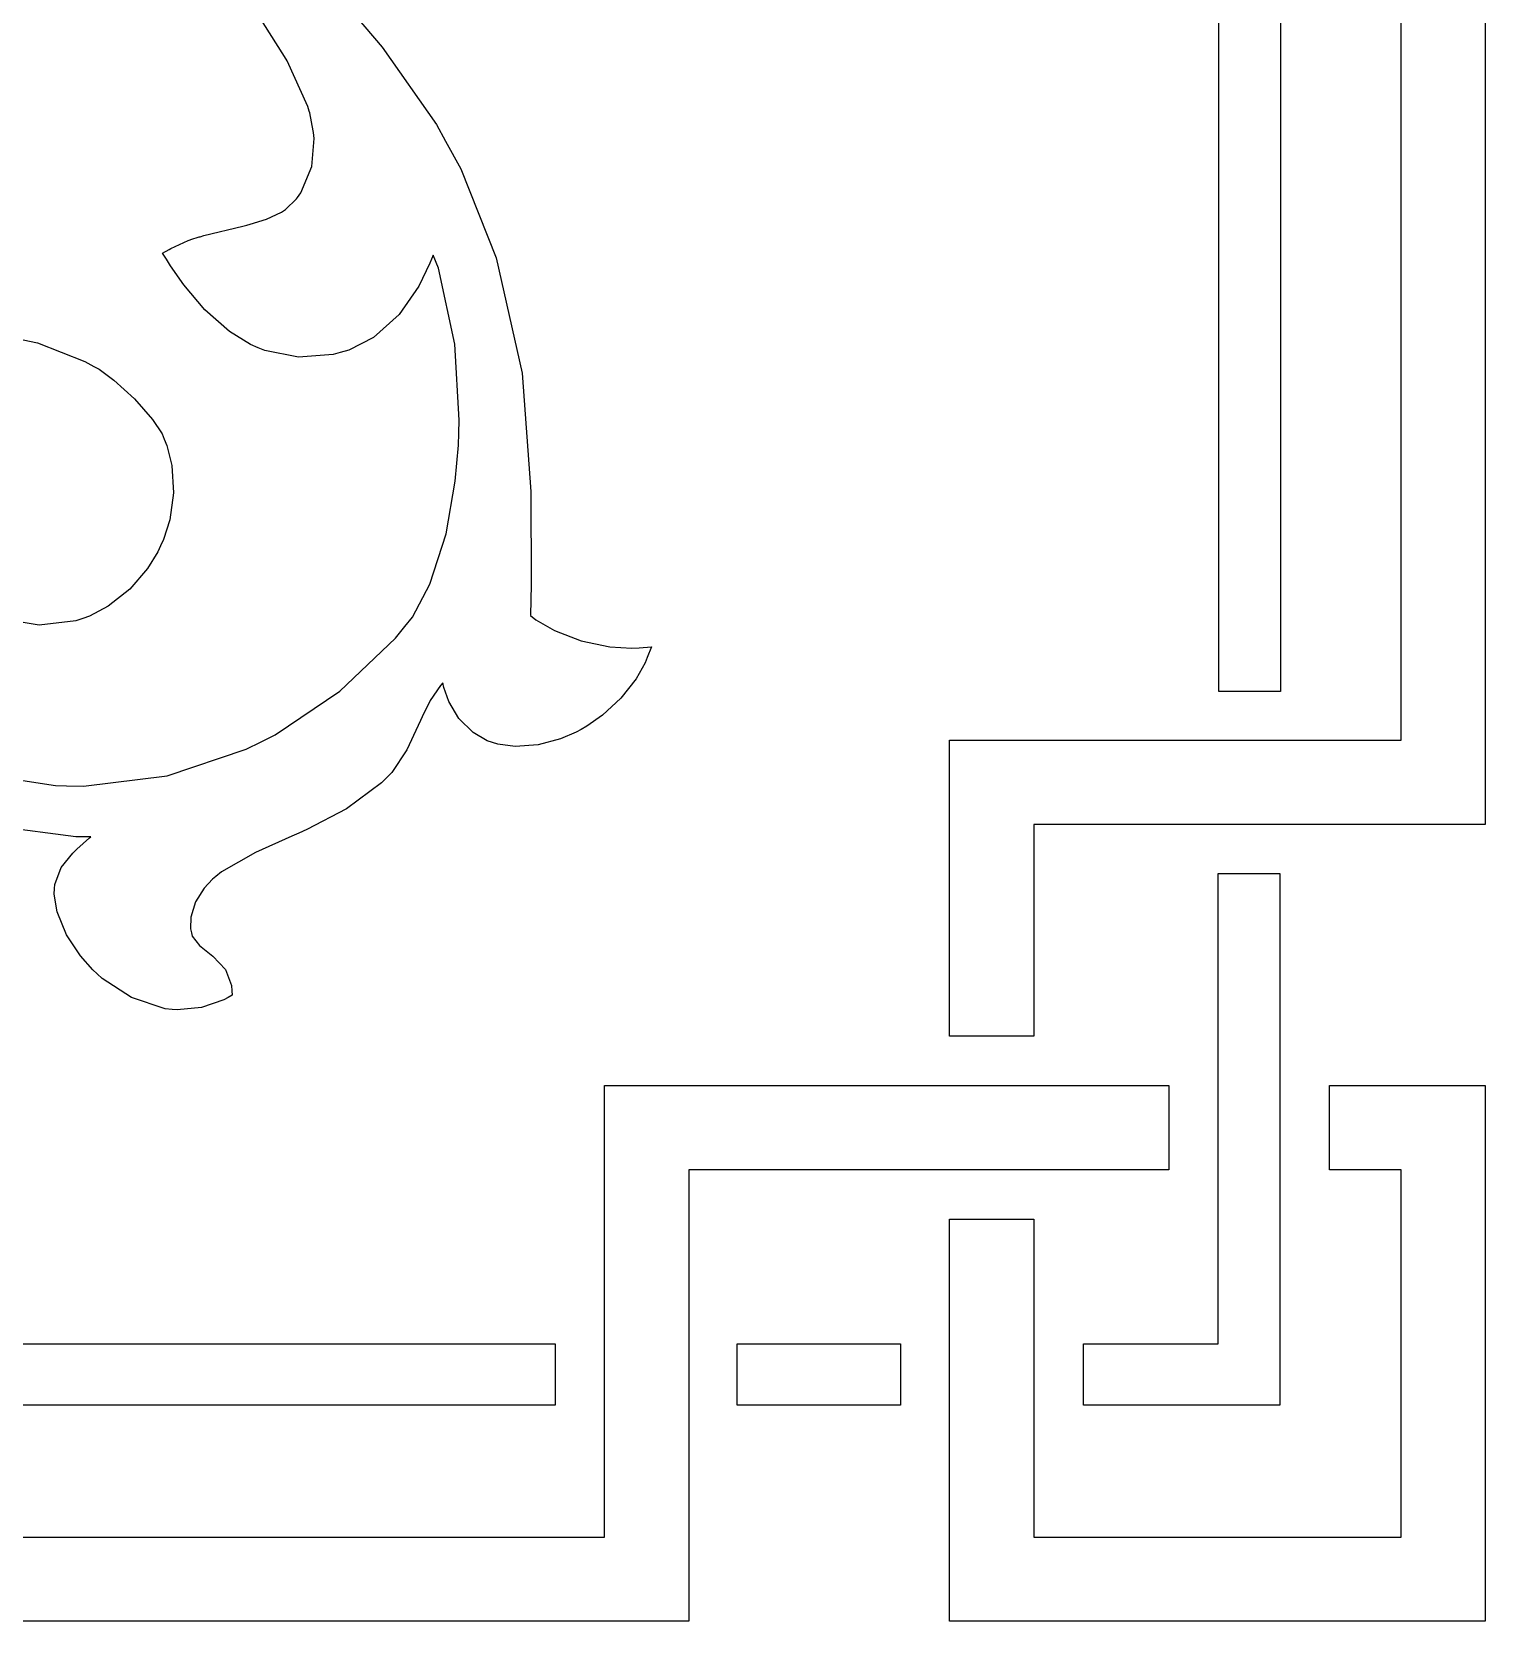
# Model space of a CAD drawing. Extents: x 0 to 1426, y 0 to 829.
# Drawn here: x 107.8 to 174.9, y 594.7 to 668.1 of the extents above; entities that cross this region are included whole.
import ezdxf

# ---------------------------------------------------------------- set-up
doc = ezdxf.new("R2010")
doc.units = 0
doc.layers.get('0').update_dxf_attribs({"linetype": 'CONTINUOUS'})

msp = doc.modelspace()

# ---------------------------------------------------------------- linework, layer by layer
at = {"color": 0}
for p, q in [((174.949, 779.805), (174.949, 631.476)), ((174.949, 779.805), (174.949, 631.476)), ((171.061, 635.363), (171.061, 775.917)), ((171.061, 635.363), (171.061, 775.917)), ((162.658, 637.614), (162.658, 773.169)), ((162.658, 637.614), (162.658, 773.169)), ((165.5, 773.169), (165.5, 637.614)), ((165.5, 773.169), (165.5, 637.614)), ((121.157, 670.74), (124.017, 667.367)), ((121.157, 670.74), (124.017, 667.367)), ((119.408, 667.099), (118.339, 668.775)), ((119.408, 667.099), (118.339, 668.775)), ((119.511, 666.926), (119.408, 667.099)), ((119.511, 666.926), (119.408, 667.099)), ((124.017, 667.367), (126.529, 663.783)), ((124.017, 667.367), (126.529, 663.783)), ((119.628, 666.725), (119.511, 666.926)), ((119.628, 666.725), (119.511, 666.926)), ((120.589, 664.626), (119.628, 666.725)), ((120.589, 664.626), (119.628, 666.725)), ((120.653, 664.408), (120.589, 664.626)), ((120.653, 664.408), (120.589, 664.626)), ((120.676, 664.326), (120.653, 664.408)), ((120.676, 664.326), (120.653, 664.408)), ((120.843, 663.501), (120.676, 664.326)), ((120.843, 663.501), (120.676, 664.326)), ((120.852, 663.416), (120.843, 663.501)), ((120.852, 663.416), (120.843, 663.501)), ((120.883, 663.148), (120.852, 663.416)), ((120.883, 663.148), (120.852, 663.416)), ((126.529, 663.783), (126.953, 663.018)), ((126.529, 663.783), (126.953, 663.018)), ((120.767, 661.857), (120.883, 663.148)), ((120.767, 661.857), (120.883, 663.148)), ((126.953, 663.018), (127.66, 661.744)), ((126.953, 663.018), (127.66, 661.744)), ((120.267, 660.643), (120.767, 661.857)), ((120.267, 660.643), (120.767, 661.857)), ((127.66, 661.744), (129.287, 657.641)), ((127.66, 661.744), (129.287, 657.641)), ((120.106, 660.414), (120.267, 660.643)), ((120.106, 660.414), (120.267, 660.643)), ((118.677, 659.416), (119.379, 659.744)), ((118.677, 659.416), (119.379, 659.744)), ((119.379, 659.744), (119.505, 659.829)), ((119.379, 659.744), (119.505, 659.829)), ((119.505, 659.829), (119.564, 659.871)), ((119.505, 659.829), (119.564, 659.871)), ((119.564, 659.871), (120.064, 660.358)), ((119.564, 659.871), (120.064, 660.358)), ((120.064, 660.358), (120.106, 660.414)), ((120.064, 660.358), (120.106, 660.414)), ((115.79, 658.664), (117.594, 659.102)), ((115.79, 658.664), (117.594, 659.102)), ((117.594, 659.102), (117.774, 659.144)), ((117.594, 659.102), (117.774, 659.144)), ((117.774, 659.144), (117.923, 659.183)), ((117.774, 659.144), (117.923, 659.183)), ((117.923, 659.183), (118.677, 659.416)), ((117.923, 659.183), (118.677, 659.416)), ((114.26, 658.068), (115.069, 658.428)), ((114.26, 658.068), (115.069, 658.428)), ((115.069, 658.428), (115.153, 658.46)), ((115.069, 658.428), (115.153, 658.46)), ((115.153, 658.46), (115.19, 658.474)), ((115.153, 658.46), (115.19, 658.474)), ((115.19, 658.474), (115.573, 658.601)), ((115.19, 658.474), (115.573, 658.601)), ((115.573, 658.601), (115.612, 658.611)), ((115.573, 658.601), (115.612, 658.611)), ((115.612, 658.611), (115.79, 658.664)), ((115.612, 658.611), (115.79, 658.664)), ((113.882, 657.853), (114.184, 658.022)), ((113.882, 657.853), (114.184, 658.022)), ((114.058, 657.574), (113.882, 657.853)), ((114.058, 657.574), (113.882, 657.853)), ((114.248, 657.271), (114.058, 657.574)), ((114.248, 657.271), (114.058, 657.574)), ((114.184, 658.022), (114.26, 658.068)), ((114.184, 658.022), (114.26, 658.068)), ((126.369, 657.758), (126.227, 657.391)), ((126.369, 657.758), (126.227, 657.391)), ((126.628, 657.154), (126.369, 657.758)), ((126.628, 657.154), (126.369, 657.758)), ((129.287, 657.641), (130.481, 652.304)), ((129.287, 657.641), (130.481, 652.304)), ((114.87, 656.382), (114.248, 657.271)), ((114.87, 656.382), (114.248, 657.271)), ((126.227, 657.391), (125.707, 656.325)), ((126.227, 657.391), (125.707, 656.325)), ((127.383, 653.641), (126.628, 657.154)), ((127.383, 653.641), (126.628, 657.154)), ((115.841, 655.239), (114.87, 656.382)), ((115.841, 655.239), (114.87, 656.382)), ((125.707, 656.325), (124.806, 655.017)), ((125.707, 656.325), (124.806, 655.017)), ((116.976, 654.241), (115.841, 655.239)), ((116.976, 654.241), (115.841, 655.239)), ((124.806, 655.017), (123.614, 653.951)), ((124.806, 655.017), (123.614, 653.951)), ((105.788, 654.181), (108.114, 653.715)), ((105.788, 654.181), (108.114, 653.715)), ((117.945, 653.634), (116.976, 654.241)), ((117.945, 653.634), (116.976, 654.241)), ((123.614, 653.951), (122.48, 653.366)), ((123.614, 653.951), (122.48, 653.366)), ((108.114, 653.715), (110.295, 652.843)), ((108.114, 653.715), (110.295, 652.843)), ((118.292, 653.486), (117.945, 653.634)), ((118.292, 653.486), (117.945, 653.634)), ((118.597, 653.359), (118.292, 653.486)), ((118.597, 653.359), (118.292, 653.486)), ((120.159, 653.048), (118.597, 653.359)), ((120.159, 653.048), (118.597, 653.359)), ((121.757, 653.172), (120.159, 653.048)), ((121.757, 653.172), (120.159, 653.048)), ((122.081, 653.26), (121.757, 653.172)), ((122.081, 653.26), (121.757, 653.172)), ((122.48, 653.366), (122.081, 653.26)), ((122.48, 653.366), (122.081, 653.26)), ((127.583, 650.138), (127.383, 653.641)), ((127.583, 650.138), (127.383, 653.641)), ((110.295, 652.843), (110.706, 652.621)), ((110.295, 652.843), (110.706, 652.621)), ((110.706, 652.621), (110.949, 652.487)), ((110.706, 652.621), (110.949, 652.487)), ((110.949, 652.487), (111.628, 651.993)), ((110.949, 652.487), (111.628, 651.993)), ((111.628, 651.993), (112.584, 651.129)), ((111.628, 651.993), (112.584, 651.129)), ((130.481, 652.304), (130.888, 646.846)), ((130.481, 652.304), (130.888, 646.846)), ((112.584, 651.129), (113.415, 650.169)), ((112.584, 651.129), (113.415, 650.169)), ((113.415, 650.169), (113.86, 649.506)), ((113.415, 650.169), (113.86, 649.506)), ((113.86, 649.506), (113.961, 649.263)), ((113.86, 649.506), (113.961, 649.263)), ((127.544, 648.984), (127.564, 649.538)), ((127.544, 648.984), (127.564, 649.538)), ((127.564, 649.538), (127.583, 650.138)), ((127.564, 649.538), (127.583, 650.138)), ((113.961, 649.263), (114.082, 648.974)), ((113.961, 649.263), (114.082, 648.974)), ((114.082, 648.974), (114.314, 648.046)), ((114.082, 648.974), (114.314, 648.046)), ((127.394, 647.319), (127.544, 648.984)), ((127.394, 647.319), (127.544, 648.984)), ((114.314, 648.046), (114.395, 646.79)), ((114.314, 648.046), (114.395, 646.79)), ((126.971, 644.899), (127.394, 647.319)), ((126.971, 644.899), (127.394, 647.319)), ((114.395, 646.79), (114.216, 645.541)), ((114.395, 646.79), (114.216, 645.541)), ((130.888, 646.846), (130.894, 642.546)), ((130.888, 646.846), (130.894, 642.546)), ((114.216, 645.541), (113.925, 644.627)), ((114.216, 645.541), (113.925, 644.627)), ((113.793, 644.342), (113.665, 644.066)), ((113.793, 644.342), (113.665, 644.066)), ((113.925, 644.627), (113.793, 644.342)), ((113.925, 644.627), (113.793, 644.342)), ((126.221, 642.567), (126.971, 644.899)), ((126.221, 642.567), (126.971, 644.899)), ((113.665, 644.066), (113.181, 643.287)), ((113.665, 644.066), (113.181, 643.287)), ((113.181, 643.287), (112.369, 642.341)), ((113.181, 643.287), (112.369, 642.341)), ((112.369, 642.341), (111.374, 641.558)), ((112.369, 642.341), (111.374, 641.558)), ((125.429, 641.043), (126.221, 642.567)), ((125.429, 641.043), (126.221, 642.567)), ((130.894, 642.546), (130.867, 641.114)), ((130.894, 642.546), (130.867, 641.114)), ((111.374, 641.558), (110.512, 641.096)), ((111.374, 641.558), (110.512, 641.096)), ((108.19, 640.669), (106.516, 640.951)), ((108.19, 640.669), (106.516, 640.951)), ((109.877, 640.87), (108.19, 640.669)), ((109.877, 640.87), (108.19, 640.669)), ((110.208, 640.99), (109.877, 640.87)), ((110.208, 640.99), (109.877, 640.87)), ((110.512, 641.096), (110.208, 640.99)), ((110.512, 641.096), (110.208, 640.99)), ((125.075, 640.609), (125.429, 641.043)), ((125.075, 640.609), (125.429, 641.043)), ((130.867, 641.114), (131.123, 640.916)), ((130.867, 641.114), (131.123, 640.916)), ((131.123, 640.916), (131.975, 640.426)), ((131.123, 640.916), (131.975, 640.426)), ((122.065, 637.632), (124.635, 640.073)), ((122.065, 637.632), (124.635, 640.073)), ((124.635, 640.073), (125.075, 640.609)), ((124.635, 640.073), (125.075, 640.609)), ((131.975, 640.426), (133.216, 639.946)), ((131.975, 640.426), (133.216, 639.946)), ((133.216, 639.946), (134.536, 639.678)), ((133.216, 639.946), (134.536, 639.678)), ((134.536, 639.678), (135.548, 639.618)), ((134.536, 639.678), (135.548, 639.618)), ((135.548, 639.618), (135.884, 639.636)), ((135.548, 639.618), (135.884, 639.636)), ((135.884, 639.636), (136.455, 639.667)), ((135.884, 639.636), (136.455, 639.667)), ((136.26, 639.187), (136.157, 638.93)), ((136.26, 639.187), (136.157, 638.93)), ((136.455, 639.667), (136.26, 639.187)), ((136.455, 639.667), (136.26, 639.187)), ((136.157, 638.93), (135.745, 638.2)), ((136.157, 638.93), (135.745, 638.2)), ((126.709, 637.886), (126.242, 637.198)), ((126.709, 637.886), (126.242, 637.198)), ((126.825, 638.013), (126.709, 637.886)), ((126.825, 638.013), (126.709, 637.886)), ((126.875, 637.794), (126.825, 638.013)), ((126.875, 637.794), (126.825, 638.013)), ((127.106, 637.148), (126.875, 637.794)), ((127.106, 637.148), (126.875, 637.794)), ((135.745, 638.2), (135.045, 637.3)), ((135.745, 638.2), (135.045, 637.3)), ((119.076, 635.617), (122.065, 637.632)), ((119.076, 635.617), (122.065, 637.632)), ((126.242, 637.198), (125.862, 636.443)), ((126.242, 637.198), (125.862, 636.443)), ((127.561, 636.362), (127.106, 637.148)), ((127.561, 636.362), (127.106, 637.148)), ((135.045, 637.3), (134.191, 636.513)), ((135.045, 637.3), (134.191, 636.513)), ((165.5, 637.614), (162.658, 637.614)), ((165.5, 637.614), (162.658, 637.614)), ((125.791, 636.277), (125.687, 636.037)), ((125.791, 636.277), (125.687, 636.037)), ((125.862, 636.443), (125.791, 636.277)), ((125.862, 636.443), (125.791, 636.277)), ((128.218, 635.716), (127.561, 636.362)), ((128.218, 635.716), (127.561, 636.362)), ((134.191, 636.513), (133.469, 636.009)), ((134.191, 636.513), (133.469, 636.009)), ((118.429, 635.289), (119.076, 635.617)), ((118.429, 635.289), (119.076, 635.617)), ((125.687, 636.037), (125.16, 634.919)), ((125.687, 636.037), (125.16, 634.919)), ((128.874, 635.339), (128.218, 635.716)), ((128.874, 635.339), (128.218, 635.716)), ((132.985, 635.741), (132.261, 635.43)), ((132.985, 635.741), (132.261, 635.43)), ((133.213, 635.864), (132.985, 635.741)), ((133.213, 635.864), (132.985, 635.741)), ((133.469, 636.009), (133.213, 635.864)), ((133.469, 636.009), (133.213, 635.864)), ((114.09, 633.716), (117.742, 634.944)), ((114.09, 633.716), (117.742, 634.944)), ((117.742, 634.944), (118.429, 635.289)), ((117.742, 634.944), (118.429, 635.289)), ((125.16, 634.919), (124.462, 633.878)), ((125.16, 634.919), (124.462, 633.878)), ((129.109, 635.261), (128.874, 635.339)), ((129.109, 635.261), (128.874, 635.339)), ((129.358, 635.176), (129.109, 635.261)), ((129.358, 635.176), (129.109, 635.261)), ((130.157, 635.071), (129.358, 635.176)), ((130.157, 635.071), (129.358, 635.176)), ((131.225, 635.145), (130.157, 635.071)), ((131.225, 635.145), (130.157, 635.071)), ((132.261, 635.43), (131.225, 635.145)), ((132.261, 635.43), (131.225, 635.145)), ((150.221, 621.697), (150.221, 635.363)), ((150.221, 635.363), (171.061, 635.363)), ((150.221, 621.697), (150.221, 635.363)), ((150.221, 635.363), (171.061, 635.363)), ((107.425, 633.504), (108.937, 633.278)), ((107.425, 633.504), (108.937, 633.278)), ((110.231, 633.236), (114.09, 633.716)), ((110.231, 633.236), (114.09, 633.716)), ((123.992, 633.388), (122.368, 632.195)), ((123.992, 633.388), (122.368, 632.195)), ((124.272, 633.677), (123.992, 633.388)), ((124.272, 633.677), (123.992, 633.388)), ((124.462, 633.878), (124.272, 633.677)), ((124.462, 633.878), (124.272, 633.677)), ((108.937, 633.278), (109.442, 633.261)), ((108.937, 633.278), (109.442, 633.261)), ((109.442, 633.261), (110.231, 633.236)), ((109.442, 633.261), (110.231, 633.236)), ((122.368, 632.195), (120.545, 631.246)), ((122.368, 632.195), (120.545, 631.246)), ((109.885, 630.904), (106.345, 631.366)), ((109.885, 630.904), (106.345, 631.366)), ((120.545, 631.246), (120.168, 631.074)), ((120.545, 631.246), (120.168, 631.074)), ((174.949, 631.476), (154.107, 631.476)), ((154.107, 631.476), (154.107, 621.697)), ((174.949, 631.476), (154.107, 631.476)), ((154.107, 631.476), (154.107, 621.697)), ((110.573, 630.904), (109.885, 630.904)), ((110.573, 630.904), (109.885, 630.904)), ((109.93, 630.329), (110.516, 630.851)), ((109.93, 630.329), (110.516, 630.851)), ((110.516, 630.851), (110.573, 630.904)), ((110.516, 630.851), (110.573, 630.904)), ((119.852, 630.932), (118.175, 630.174)), ((119.852, 630.932), (118.175, 630.174)), ((120.168, 631.074), (119.852, 630.932)), ((120.168, 631.074), (119.852, 630.932)), ((109.201, 629.479), (109.741, 630.153)), ((109.201, 629.479), (109.741, 630.153)), ((109.741, 630.153), (109.881, 630.283)), ((109.741, 630.153), (109.881, 630.283)), ((109.881, 630.283), (109.93, 630.329)), ((109.881, 630.283), (109.93, 630.329)), ((118.175, 630.174), (116.601, 629.281)), ((118.175, 630.174), (116.601, 629.281)), ((108.911, 628.696), (109.201, 629.479)), ((108.911, 628.696), (109.201, 629.479)), ((116.188, 628.953), (115.796, 628.534)), ((116.188, 628.953), (115.796, 628.534)), ((116.337, 629.07), (116.188, 628.953)), ((116.337, 629.07), (116.188, 628.953)), ((116.601, 629.281), (116.337, 629.07)), ((116.601, 629.281), (116.337, 629.07)), ((162.626, 607.494), (162.626, 629.214)), ((162.626, 629.214), (165.467, 629.214)), ((162.626, 607.494), (162.626, 629.214)), ((162.626, 629.214), (165.467, 629.214)), ((165.467, 629.214), (165.467, 604.661)), ((165.467, 629.214), (165.467, 604.661)), ((108.879, 628.248), (108.898, 628.512)), ((108.879, 628.248), (108.898, 628.512)), ((109.014, 627.44), (108.879, 628.248)), ((109.014, 627.44), (108.879, 628.248)), ((108.898, 628.512), (108.911, 628.696)), ((108.898, 628.512), (108.911, 628.696)), ((115.796, 628.534), (115.397, 627.899)), ((115.796, 628.534), (115.397, 627.899)), ((109.446, 626.385), (109.014, 627.44)), ((109.446, 626.385), (109.014, 627.44)), ((115.397, 627.899), (115.185, 627.2)), ((115.397, 627.899), (115.185, 627.2)), ((115.185, 627.2), (115.175, 626.653)), ((115.185, 627.2), (115.175, 626.653)), ((110.096, 625.408), (109.446, 626.385)), ((110.096, 625.408), (109.446, 626.385)), ((115.175, 626.653), (115.215, 626.477)), ((115.175, 626.653), (115.215, 626.477)), ((115.215, 626.477), (115.252, 626.318)), ((115.215, 626.477), (115.252, 626.318)), ((115.252, 626.318), (115.591, 625.884)), ((115.252, 626.318), (115.591, 625.884)), ((110.657, 624.769), (110.096, 625.408)), ((110.657, 624.769), (110.096, 625.408)), ((115.591, 625.884), (116.2, 625.397)), ((115.591, 625.884), (116.2, 625.397)), ((116.2, 625.397), (116.785, 624.784)), ((116.2, 625.397), (116.785, 624.784)), ((110.865, 624.579), (110.657, 624.769)), ((110.865, 624.579), (110.657, 624.769)), ((111.093, 624.367), (110.865, 624.579)), ((111.093, 624.367), (110.865, 624.579)), ((116.785, 624.784), (117.069, 624.043)), ((116.785, 624.784), (117.069, 624.043)), ((112.442, 623.482), (111.093, 624.367)), ((112.442, 623.482), (111.093, 624.367)), ((117.069, 624.043), (117.082, 623.792)), ((117.069, 624.043), (117.082, 623.792)), ((117.082, 623.792), (117.092, 623.598)), ((117.082, 623.792), (117.092, 623.598)), ((113.999, 622.96), (112.442, 623.482)), ((113.999, 622.96), (112.442, 623.482)), ((116.714, 623.383), (115.674, 623.016)), ((116.714, 623.383), (115.674, 623.016)), ((116.909, 623.492), (116.714, 623.383)), ((116.909, 623.492), (116.714, 623.383)), ((117.092, 623.598), (116.909, 623.492)), ((117.092, 623.598), (116.909, 623.492)), ((114.333, 622.928), (113.999, 622.96)), ((114.333, 622.928), (113.999, 622.96)), ((114.562, 622.91), (114.333, 622.928)), ((114.562, 622.91), (114.333, 622.928)), ((115.674, 623.016), (114.562, 622.91)), ((115.674, 623.016), (114.562, 622.91)), ((154.107, 621.697), (150.221, 621.697)), ((154.107, 621.697), (150.221, 621.697)), ((134.291, 598.576), (134.291, 619.414)), ((134.291, 619.414), (160.348, 619.414)), ((134.291, 598.576), (134.291, 619.414)), ((134.291, 619.414), (160.348, 619.414)), ((160.348, 619.414), (160.348, 615.527)), ((160.348, 619.414), (160.348, 615.527)), ((167.76, 615.527), (167.76, 619.414)), ((167.76, 619.414), (174.949, 619.414)), ((167.76, 615.527), (167.76, 619.414)), ((167.76, 619.414), (174.949, 619.414)), ((174.949, 619.414), (174.949, 594.688)), ((174.949, 619.414), (174.949, 594.688)), ((138.177, 615.527), (138.177, 594.688)), ((160.348, 615.527), (138.177, 615.527)), ((138.177, 615.527), (138.177, 594.688)), ((160.348, 615.527), (138.177, 615.527)), ((171.061, 615.527), (167.76, 615.527)), ((171.061, 615.527), (167.76, 615.527)), ((171.061, 598.576), (171.061, 615.527)), ((171.061, 598.576), (171.061, 615.527)), ((150.221, 594.688), (150.221, 613.248)), ((150.221, 613.248), (154.107, 613.248)), ((150.221, 594.688), (150.221, 613.248)), ((150.221, 613.248), (154.107, 613.248)), ((154.107, 613.248), (154.107, 598.576)), ((154.107, 613.248), (154.107, 598.576)), ((43.0526, 607.501), (132.012, 607.501)), ((43.0526, 607.501), (132.012, 607.501)), ((132.012, 607.501), (132.012, 604.661)), ((132.012, 607.501), (132.012, 604.661)), ((140.414, 604.661), (140.414, 607.501)), ((140.414, 607.501), (147.953, 607.501)), ((140.414, 604.661), (140.414, 607.501)), ((140.414, 607.501), (147.953, 607.501)), ((147.953, 607.501), (147.953, 604.661)), ((147.953, 607.501), (147.953, 604.661)), ((156.407, 604.661), (156.407, 607.494)), ((156.407, 607.494), (162.626, 607.494)), ((156.407, 604.661), (156.407, 607.494)), ((156.407, 607.494), (162.626, 607.494)), ((132.012, 604.661), (43.0526, 604.661)), ((132.012, 604.661), (43.0526, 604.661)), ((147.953, 604.661), (140.414, 604.661)), ((147.953, 604.661), (140.414, 604.661)), ((165.467, 604.661), (156.407, 604.661)), ((165.467, 604.661), (156.407, 604.661)), ((40.7734, 598.576), (134.291, 598.576)), ((40.7734, 598.576), (134.291, 598.576)), ((154.107, 598.576), (171.061, 598.576)), ((154.107, 598.576), (171.061, 598.576)), ((138.177, 594.688), (36.8875, 594.688)), ((138.177, 594.688), (36.8875, 594.688)), ((174.949, 594.688), (150.221, 594.688)), ((174.949, 594.688), (150.221, 594.688))]:
    msp.add_line(p, q, dxfattribs=at)

doc.saveas('drawing.dxf')
